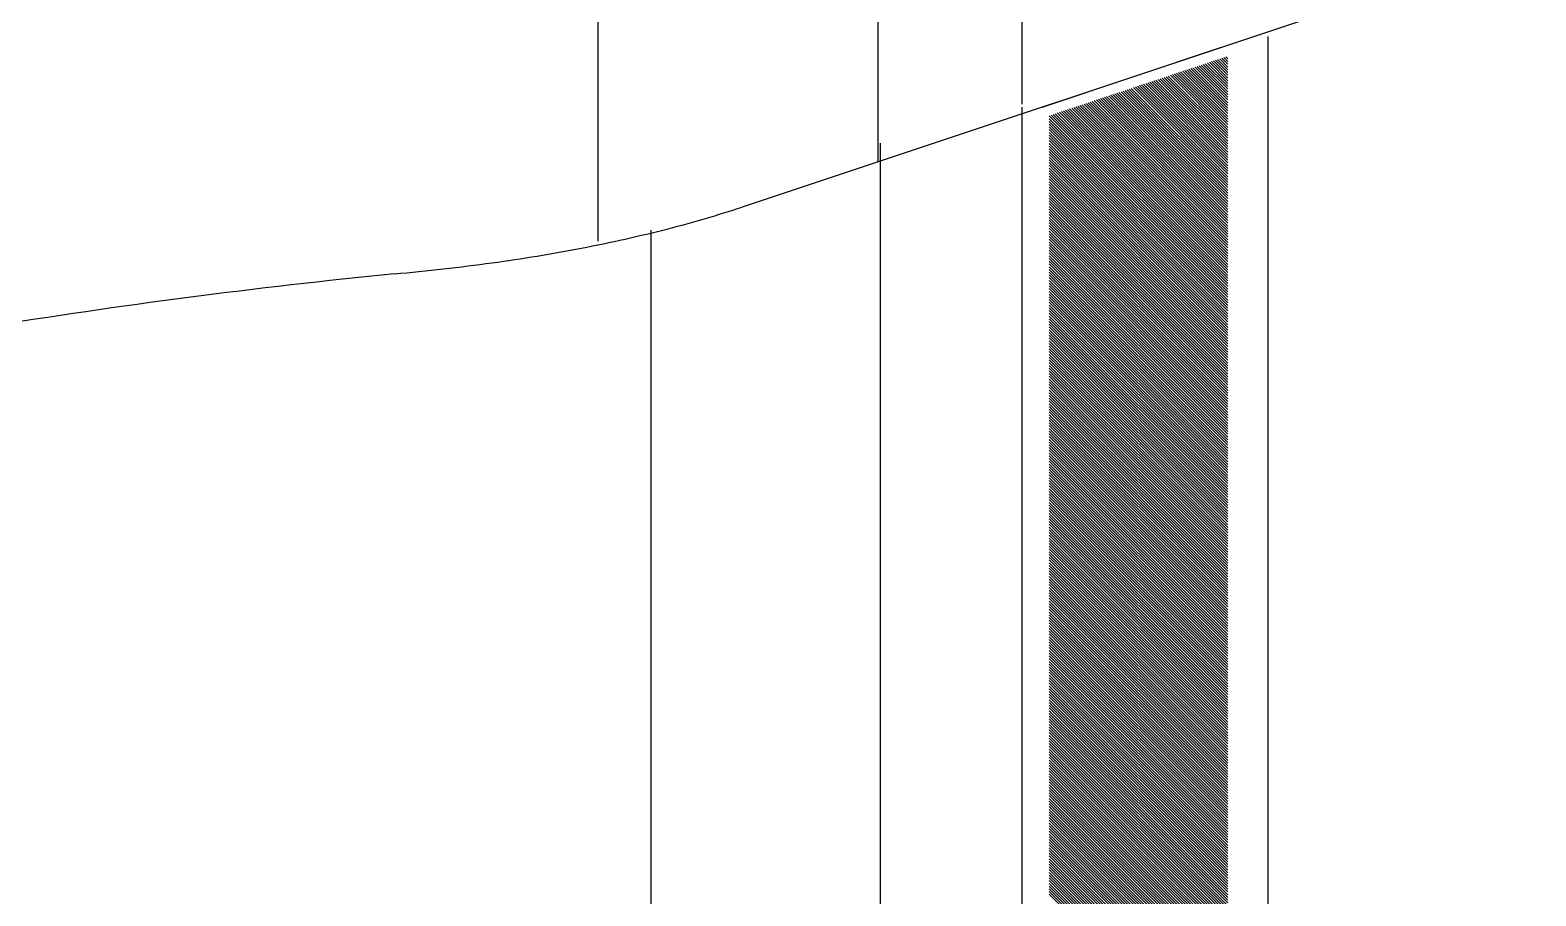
# Model space of a CAD drawing. Extents: x 877.3 to 905.5, y -378.9 to -356.4.
# Drawn here: x 888.6976 to 888.8948, y -366.3951 to -366.2817 of the extents above; entities that cross this region are included whole.
import ezdxf

# ---------------------------------------------------------------- set-up
doc = ezdxf.new("R2010")
doc.units = 0
doc.header["$LTSCALE"] = 0.01
doc.layers.get('0').update_dxf_attribs({"linetype": 'CONTINUOUS'})

msp = doc.modelspace()

# ---------------------------------------------------------------- linework, layer by layer
at = {"color": 7}
for p, q in [((888.8275285100913, -366.2914347301025, -0.1758944402637181), (888.8275580767108, -366.1742968921626, -0.01023651637669643)), ((888.8086684380246, -366.2989651656112, -0.1765210512450202), (888.808698116447, -366.1813842469055, -0.01023651637669643)), ((888.7720113176867, -366.3093780160325, -0.1758944402637181), (888.7720408843061, -366.1922401786546, -0.01023651637669643)), ((888.8915018013936, -366.271377273391, -0.09144811305636202), (888.7908456175123, -366.3049011072126, -0.1388939027904847)), ((888.8596952550133, -366.282579191547, -0.4962515237725842), (888.8596952550133, -366.4795390324271, -0.4962515237725842)), ((888.8301450121114, -366.2918123299964, -0.06669441102596485), (888.8535295762792, -366.284024032841, -0.06669441102596485)), ((888.8544784330653, -366.2865671596072, -0.4962515237725842), (888.8534101686831, -366.285498895225, -0.4962515237725842)), ((888.8544784330653, -366.2862082516652, -0.4962515237725842), (888.8536794062663, -366.2854092248663, -0.4962515237725842)), ((888.8544784330653, -366.2858493437232, -0.4962515237725842), (888.8539486438497, -366.2853195545076, -0.4962515237725842)), ((888.8544784330653, -366.2854904357812, -0.4962515237725842), (888.854217881433, -366.2852298841489, -0.4962515237725842)), ((888.8544784330653, -366.2944631343315, -0.4962515237725842), (888.8474869418505, -366.2874716431168, -0.4962515237725842)), ((888.8544784330653, -366.2941042263895, -0.4962515237725842), (888.8477561794339, -366.2873819727581, -0.4962515237725842)), ((888.8544784330653, -366.2937453184475, -0.4962515237725842), (888.8480254170171, -366.2872923023993, -0.4962515237725842)), ((888.8544784330653, -366.2933864105054, -0.4962515237725842), (888.8482946546004, -366.2872026320406, -0.4962515237725842)), ((888.8544784330653, -366.2930275025635, -0.4962515237725842), (888.8485638921837, -366.2871129616819, -0.4962515237725842)), ((888.8544784330653, -366.2926685946214, -0.4962515237725842), (888.8488331297671, -366.2870232913232, -0.4962515237725842)), ((888.8544784330653, -366.2923096866794, -0.4962515237725842), (888.8491023673503, -366.2869336209645, -0.4962515237725842)), ((888.8544784330653, -366.2919507787374, -0.4962515237725842), (888.8493716049336, -366.2868439506058, -0.4962515237725842)), ((888.8544784330653, -366.2915918707954, -0.4962515237725842), (888.8496408425169, -366.286754280247, -0.4962515237725842)), ((888.8544784330653, -366.2912329628534, -0.4962515237725842), (888.8499100801002, -366.2866646098883, -0.4962515237725842)), ((888.8544784330653, -366.2908740549113, -0.4962515237725842), (888.8501793176836, -366.2865749395296, -0.4962515237725842)), ((888.8544784330653, -366.2905151469694, -0.4962515237725842), (888.8504485552668, -366.2864852691709, -0.4962515237725842)), ((888.8544784330653, -366.2901562390273, -0.4962515237725842), (888.8507177928501, -366.2863955988121, -0.4962515237725842)), ((888.8544784330653, -366.2897973310853, -0.4962515237725842), (888.8509870304334, -366.2863059284534, -0.4962515237725842)), ((888.8544784330653, -366.2894384231433, -0.4962515237725842), (888.8512562680168, -366.2862162580947, -0.4962515237725842)), ((888.8544784330653, -366.2890795152013, -0.4962515237725842), (888.8515255056, -366.286126587736, -0.4962515237725842)), ((888.8544784330653, -366.2887206072593, -0.4962515237725842), (888.8517947431833, -366.2860369173773, -0.4962515237725842)), ((888.8544784330653, -366.2883616993172, -0.4962515237725842), (888.8520639807666, -366.2859472470186, -0.4962515237725842)), ((888.8544784330653, -366.2880027913753, -0.4962515237725842), (888.8523332183499, -366.2858575766599, -0.4962515237725842)), ((888.8544784330653, -366.2876438834332, -0.4962515237725842), (888.8526024559332, -366.2857679063011, -0.4962515237725842)), ((888.8544784330653, -366.2872849754912, -0.4962515237725842), (888.8528716935165, -366.2856782359424, -0.4962515237725842)), ((888.8544784330653, -366.2869260675492, -0.4962515237725842), (888.8531409310998, -366.2855885655837, -0.4962515237725842)), ((888.8544784330653, -366.3023591090558, -0.4962515237725842), (888.841563715018, -366.2894443910085, -0.4962515237725842)), ((888.8544784330653, -366.3020002011137, -0.4962515237725842), (888.8418329526013, -366.2893547206498, -0.4962515237725842)), ((888.8544784330653, -366.3016412931717, -0.4962515237725842), (888.8421021901846, -366.2892650502911, -0.4962515237725842)), ((888.8544784330653, -366.3012823852297, -0.4962515237725842), (888.842371427768, -366.2891753799323, -0.4962515237725842)), ((888.8544784330653, -366.3009234772877, -0.4962515237725842), (888.8426406653512, -366.2890857095736, -0.4962515237725842)), ((888.8544784330653, -366.3005645693457, -0.4962515237725842), (888.8429099029345, -366.2889960392149, -0.4962515237725842)), ((888.8544784330653, -366.3002056614037, -0.4962515237725842), (888.8431791405178, -366.2889063688562, -0.4962515237725842)), ((888.8544784330653, -366.2998467534617, -0.4962515237725842), (888.8434483781011, -366.2888166984975, -0.4962515237725842)), ((888.8544784330653, -366.2994878455196, -0.4962515237725842), (888.8437176156843, -366.2887270281387, -0.4962515237725842)), ((888.8544784330653, -366.2991289375776, -0.4962515237725842), (888.8439868532677, -366.28863735778, -0.4962515237725842)), ((888.8544784330653, -366.2987700296356, -0.4962515237725842), (888.844256090851, -366.2885476874213, -0.4962515237725842)), ((888.8544784330653, -366.2984111216936, -0.4962515237725842), (888.8445253284343, -366.2884580170626, -0.4962515237725842)), ((888.8544784330653, -366.2980522137516, -0.4962515237725842), (888.8447945660175, -366.2883683467039, -0.4962515237725842)), ((888.8544784330653, -366.2976933058096, -0.4962515237725842), (888.8450638036009, -366.2882786763452, -0.4962515237725842)), ((888.8544784330653, -366.2973343978676, -0.4962515237725842), (888.8453330411842, -366.2881890059865, -0.4962515237725842)), ((888.8544784330653, -366.2969754899256, -0.4962515237725842), (888.8456022787675, -366.2880993356277, -0.4962515237725842)), ((888.8544784330653, -366.2966165819836, -0.4962515237725842), (888.8458715163507, -366.288009665269, -0.4962515237725842)), ((888.8544784330653, -366.2962576740416, -0.4962515237725842), (888.846140753934, -366.2879199949103, -0.4962515237725842)), ((888.8544784330653, -366.2958987660995, -0.4962515237725842), (888.8464099915174, -366.2878303245516, -0.4962515237725842)), ((888.8544784330653, -366.2955398581575, -0.4962515237725842), (888.8466792291007, -366.2877406541929, -0.4962515237725842)), ((888.8544784330653, -366.2951809502155, -0.4962515237725842), (888.8469484666839, -366.2876509838342, -0.4962515237725842)), ((888.8544784330653, -366.2948220422735, -0.4962515237725842), (888.8472177042672, -366.2875613134755, -0.4962515237725842)), ((888.8544784330653, -366.31025508378, -0.4962515237725842), (888.8356404881855, -366.2914171389002, -0.4962515237725842)), ((888.8544784330653, -366.309896175838, -0.4962515237725842), (888.8359097257687, -366.2913274685415, -0.4962515237725842)), ((888.8544784330653, -366.309537267896, -0.4962515237725842), (888.836178963352, -366.2912377981828, -0.4962515237725842)), ((888.8544784330653, -366.309178359954, -0.4962515237725842), (888.8364482009354, -366.2911481278241, -0.4962515237725842)), ((888.8544784330653, -366.308819452012, -0.4962515237725842), (888.8367174385187, -366.2910584574653, -0.4962515237725842)), ((888.8544784330653, -366.30846054407, -0.4962515237725842), (888.8369866761019, -366.2909687871066, -0.4962515237725842)), ((888.8544784330653, -366.308101636128, -0.4962515237725842), (888.8372559136852, -366.2908791167479, -0.4962515237725842)), ((888.8544784330653, -366.3077427281859, -0.4962515237725842), (888.8375251512686, -366.2907894463892, -0.4962515237725842)), ((888.8544784330653, -366.307383820244, -0.4962515237725842), (888.8377943888519, -366.2906997760305, -0.4962515237725842)), ((888.8544784330653, -366.3070249123019, -0.4962515237725842), (888.8380636264351, -366.2906101056718, -0.4962515237725842)), ((888.8544784330653, -366.3066660043599, -0.4962515237725842), (888.8383328640184, -366.2905204353131, -0.4962515237725842)), ((888.8544784330653, -366.3063070964179, -0.4962515237725842), (888.8386021016017, -366.2904307649544, -0.4962515237725842)), ((888.8544784330653, -366.3059481884759, -0.4962515237725842), (888.8388713391851, -366.2903410945956, -0.4962515237725842)), ((888.8544784330653, -366.3055892805339, -0.4962515237725842), (888.8391405767684, -366.2902514242369, -0.4962515237725842)), ((888.8544784330653, -366.3052303725918, -0.4962515237725842), (888.8394098143516, -366.2901617538782, -0.4962515237725842)), ((888.8544784330653, -366.3048714646499, -0.4962515237725842), (888.8396790519349, -366.2900720835195, -0.4962515237725842)), ((888.8544784330653, -366.3045125567078, -0.4962515237725842), (888.8399482895182, -366.2899824131608, -0.4962515237725842)), ((888.8544784330653, -366.3041536487658, -0.4962515237725842), (888.8402175271016, -366.2898927428021, -0.4962515237725842)), ((888.8544784330653, -366.3037947408238, -0.4962515237725842), (888.8404867646848, -366.2898030724434, -0.4962515237725842)), ((888.8544784330653, -366.3034358328818, -0.4962515237725842), (888.8407560022681, -366.2897134020847, -0.4962515237725842)), ((888.8544784330653, -366.3030769249398, -0.4962515237725842), (888.8410252398514, -366.2896237317259, -0.4962515237725842)), ((888.8544784330653, -366.3027180169977, -0.4962515237725842), (888.8412944774348, -366.2895340613672, -0.4962515237725842)), ((888.8275335698349, -366.8954802548901, -0.06669441102596485), (888.8275335698349, -366.2918123299964, -0.06669441102596485)), ((888.8544784330653, -366.3163565187942, -0.4962515237725842), (888.8310938688983, -366.2929719546273, -0.4962515237725842)), ((888.8544784330653, -366.3167154267363, -0.4962515237725842), (888.8310938688983, -366.2933308625692, -0.4962515237725842)), ((888.8544784330653, -366.3159976108522, -0.4962515237725842), (888.8313326868528, -366.2928518646397, -0.4962515237725842)), ((888.8544784330653, -366.3156387029102, -0.4962515237725842), (888.831601924436, -366.292762194281, -0.4962515237725842)), ((888.8544784330653, -366.3152797949682, -0.4962515237725842), (888.8318711620193, -366.2926725239222, -0.4962515237725842)), ((888.8544784330653, -366.3149208870262, -0.4962515237725842), (888.8321403996026, -366.2925828535635, -0.4962515237725842)), ((888.8544784330653, -366.3145619790842, -0.4962515237725842), (888.832409637186, -366.2924931832048, -0.4962515237725842)), ((888.8544784330653, -366.3142030711422, -0.4962515237725842), (888.8326788747692, -366.2924035128461, -0.4962515237725842)), ((888.8544784330653, -366.3138441632001, -0.4962515237725842), (888.8329481123525, -366.2923138424874, -0.4962515237725842)), ((888.8544784330653, -366.3134852552582, -0.4962515237725842), (888.8332173499358, -366.2922241721287, -0.4962515237725842)), ((888.8544784330653, -366.3131263473161, -0.4962515237725842), (888.8334865875191, -366.29213450177, -0.4962515237725842)), ((888.8544784330653, -366.3127674393741, -0.4962515237725842), (888.8337558251023, -366.2920448314113, -0.4962515237725842)), ((888.8544784330653, -366.3124085314321, -0.4962515237725842), (888.8340250626857, -366.2919551610525, -0.4962515237725842)), ((888.8544784330653, -366.3120496234901, -0.4962515237725842), (888.834294300269, -366.2918654906938, -0.4962515237725842)), ((888.8544784330653, -366.3116907155481, -0.4962515237725842), (888.8345635378523, -366.2917758203351, -0.4962515237725842)), ((888.8544784330653, -366.3113318076061, -0.4962515237725842), (888.8348327754355, -366.2916861499764, -0.4962515237725842)), ((888.8544784330653, -366.3109728996641, -0.4962515237725842), (888.8351020130189, -366.2915964796177, -0.4962515237725842)), ((888.8544784330653, -366.3106139917221, -0.4962515237725842), (888.8353712506022, -366.2915068092589, -0.4962515237725842)), ((888.8544784330653, -366.3170743346783, -0.4962515237725842), (888.8310938688983, -366.2936897705113, -0.4962515237725842)), ((888.8544784330653, -366.3174332426203, -0.4962515237725842), (888.8310938688983, -366.2940486784533, -0.4962515237725842)), ((888.8544784330653, -366.3177921505623, -0.4962515237725842), (888.8310938688983, -366.2944075863953, -0.4962515237725842)), ((888.8544784330653, -366.3181510585043, -0.4962515237725842), (888.8310938688983, -366.2947664943373, -0.4962515237725842)), ((888.8544784330653, -366.3185099664463, -0.4962515237725842), (888.8310938688983, -366.2951254022793, -0.4962515237725842)), ((888.8089839903571, -366.9052704945852, -0.06669441102596485), (888.8089839903571, -366.2965399242244, -0.06669441102596485)), ((888.8544784330653, -366.3188688743883, -0.4962515237725842), (888.8310938688983, -366.2954843102214, -0.4962515237725842)), ((888.8544784330653, -366.3192277823304, -0.4962515237725842), (888.8310938688983, -366.2958432181633, -0.4962515237725842)), ((888.8544784330653, -366.3195866902723, -0.4962515237725842), (888.8310938688983, -366.2962021261054, -0.4962515237725842)), ((888.8544784330653, -366.3199455982144, -0.4962515237725842), (888.8310938688983, -366.2965610340474, -0.4962515237725842)), ((888.8544784330653, -366.3203045061564, -0.4962515237725842), (888.8310938688983, -366.2969199419894, -0.4962515237725842)), ((888.8544784330653, -366.3206634140984, -0.4962515237725842), (888.8310938688983, -366.2972788499314, -0.4962515237725842)), ((888.8544784330653, -366.3210223220404, -0.4962515237725842), (888.8310938688983, -366.2976377578734, -0.4962515237725842)), ((888.8544784330653, -366.3213812299824, -0.4962515237725842), (888.8310938688983, -366.2979966658154, -0.4962515237725842)), ((888.8544784330653, -366.3217401379245, -0.4962515237725842), (888.8310938688983, -366.2983555737574, -0.4962515237725842)), ((888.8544784330653, -366.3220990458664, -0.4962515237725842), (888.8310938688983, -366.2987144816994, -0.4962515237725842)), ((888.8544784330653, -366.3224579538085, -0.4962515237725842), (888.8310938688983, -366.2990733896415, -0.4962515237725842)), ((888.8544784330653, -366.3228168617505, -0.4962515237725842), (888.8310938688983, -366.2994322975835, -0.4962515237725842)), ((888.8544784330653, -366.3231757696925, -0.4962515237725842), (888.8310938688983, -366.2997912055255, -0.4962515237725842)), ((888.8544784330653, -366.3235346776345, -0.4962515237725842), (888.8310938688983, -366.3001501134675, -0.4962515237725842)), ((888.8544784330653, -366.3238935855765, -0.4962515237725842), (888.8310938688983, -366.3005090214095, -0.4962515237725842)), ((888.8544784330653, -366.3242524935185, -0.4962515237725842), (888.8310938688983, -366.3008679293515, -0.4962515237725842)), ((888.8544784330653, -366.3246114014605, -0.4962515237725842), (888.8310938688983, -366.3012268372935, -0.4962515237725842)), ((888.8544784330653, -366.3249703094025, -0.4962515237725842), (888.8310938688983, -366.3015857452356, -0.4962515237725842)), ((888.8544784330653, -366.3253292173446, -0.4962515237725842), (888.8310938688983, -366.3019446531775, -0.4962515237725842)), ((888.8544784330653, -366.3256881252865, -0.4962515237725842), (888.8310938688983, -366.3023035611196, -0.4962515237725842)), ((888.8544784330653, -366.3260470332286, -0.4962515237725842), (888.8310938688983, -366.3026624690616, -0.4962515237725842)), ((888.8544784330653, -366.3264059411706, -0.4962515237725842), (888.8310938688983, -366.3030213770036, -0.4962515237725842)), ((888.8544784330653, -366.3267648491126, -0.4962515237725842), (888.8310938688983, -366.3033802849456, -0.4962515237725842)), ((888.8544784330653, -366.3271237570546, -0.4962515237725842), (888.8310938688983, -366.3037391928876, -0.4962515237725842)), ((888.8544784330653, -366.3274826649966, -0.4962515237725842), (888.8310938688983, -366.3040981008296, -0.4962515237725842)), ((888.8544784330653, -366.3278415729387, -0.4962515237725842), (888.8310938688983, -366.3044570087716, -0.4962515237725842)), ((888.8544784330653, -366.3282004808806, -0.4962515237725842), (888.8310938688983, -366.3048159167137, -0.4962515237725842)), ((888.8544784330653, -366.3285593888227, -0.4962515237725842), (888.8310938688983, -366.3051748246556, -0.4962515237725842)), ((888.8544784330653, -366.3289182967647, -0.4962515237725842), (888.8310938688983, -366.3055337325977, -0.4962515237725842)), ((888.8544784330653, -366.3292772047067, -0.4962515237725842), (888.8310938688983, -366.3058926405397, -0.4962515237725842)), ((888.8544784330653, -366.3296361126487, -0.4962515237725842), (888.8310938688983, -366.3062515484817, -0.4962515237725842)), ((888.8544784330653, -366.3299950205907, -0.4962515237725842), (888.8310938688983, -366.3066104564237, -0.4962515237725842)), ((888.8544784330653, -366.3303539285328, -0.4962515237725842), (888.8310938688983, -366.3069693643657, -0.4962515237725842)), ((888.7789533451919, -366.9127751667602, -0.06669441102596485), (888.7789533451919, -366.3079450186478, -0.06669441102596485)), ((888.8544784330653, -366.3307128364747, -0.4962515237725842), (888.8310938688983, -366.3073282723078, -0.4962515237725842)), ((888.8544784330653, -366.3310717444168, -0.4962515237725842), (888.8310938688983, -366.3076871802497, -0.4962515237725842)), ((888.8544784330653, -366.3314306523588, -0.4962515237725842), (888.8310938688983, -366.3080460881918, -0.4962515237725842)), ((888.8544784330653, -366.3317895603008, -0.4962515237725842), (888.8310938688983, -366.3084049961338, -0.4962515237725842)), ((888.8544784330653, -366.3321484682428, -0.4962515237725842), (888.8310938688983, -366.3087639040758, -0.4962515237725842)), ((888.8544784330653, -366.3325073761848, -0.4962515237725842), (888.8310938688983, -366.3091228120178, -0.4962515237725842)), ((888.8544784330653, -366.3328662841268, -0.4962515237725842), (888.8310938688983, -366.3094817199598, -0.4962515237725842)), ((888.8544784330653, -366.3332251920688, -0.4962515237725842), (888.8310938688983, -366.3098406279018, -0.4962515237725842)), ((888.8544784330653, -366.3335841000109, -0.4962515237725842), (888.8310938688983, -366.3101995358438, -0.4962515237725842)), ((888.8544784330653, -366.3339430079529, -0.4962515237725842), (888.8310938688983, -366.3105584437859, -0.4962515237725842)), ((888.8544784330653, -366.3343019158949, -0.4962515237725842), (888.8310938688983, -366.3109173517279, -0.4962515237725842)), ((888.8544784330653, -366.3346608238369, -0.4962515237725842), (888.8310938688983, -366.3112762596699, -0.4962515237725842)), ((888.8544784330653, -366.3350197317789, -0.4962515237725842), (888.8310938688983, -366.3116351676119, -0.4962515237725842)), ((888.8544784330653, -366.3353786397209, -0.4962515237725842), (888.8310938688983, -366.3119940755539, -0.4962515237725842)), ((888.8544784330653, -366.3357375476629, -0.4962515237725842), (888.8310938688983, -366.3123529834959, -0.4962515237725842)), ((888.8544784330653, -366.3360964556049, -0.4962515237725842), (888.8310938688983, -366.3127118914379, -0.4962515237725842)), ((888.8544784330653, -366.336455363547, -0.4962515237725842), (888.8310938688983, -366.3130707993799, -0.4962515237725842)), ((888.8544784330653, -366.3368142714889, -0.4962515237725842), (888.8310938688983, -366.313429707322, -0.4962515237725842)), ((888.8544784330653, -366.337173179431, -0.4962515237725842), (888.8310938688983, -366.3137886152639, -0.4962515237725842)), ((888.8544784330653, -366.337532087373, -0.4962515237725842), (888.8310938688983, -366.314147523206, -0.4962515237725842)), ((888.8544784330653, -366.337890995315, -0.4962515237725842), (888.8310938688983, -366.314506431148, -0.4962515237725842)), ((888.8544784330653, -366.338249903257, -0.4962515237725842), (888.8310938688983, -366.31486533909, -0.4962515237725842)), ((888.8544784330653, -366.338608811199, -0.4962515237725842), (888.8310938688983, -366.315224247032, -0.4962515237725842)), ((888.8544784330653, -366.338967719141, -0.4962515237725842), (888.8310938688983, -366.315583154974, -0.4962515237725842)), ((888.8544784330653, -366.339326627083, -0.4962515237725842), (888.8310938688983, -366.3159420629161, -0.4962515237725842)), ((888.8544784330653, -366.3396855350251, -0.4962515237725842), (888.8310938688983, -366.316300970858, -0.4962515237725842)), ((888.8544784330653, -366.3400444429671, -0.4962515237725842), (888.8310938688983, -366.3166598788001, -0.4962515237725842)), ((888.8544784330653, -366.3404033509091, -0.4962515237725842), (888.8310938688983, -366.3170187867421, -0.4962515237725842)), ((888.8544784330653, -366.3407622588511, -0.4962515237725842), (888.8310938688983, -366.3173776946841, -0.4962515237725842)), ((888.8544784330653, -366.3411211667931, -0.4962515237725842), (888.8310938688983, -366.3177366026261, -0.4962515237725842)), ((888.8544784330653, -366.3414800747351, -0.4962515237725842), (888.8310938688983, -366.3180955105681, -0.4962515237725842)), ((888.8544784330653, -366.3418389826771, -0.4962515237725842), (888.8310938688983, -366.3184544185101, -0.4962515237725842)), ((888.8544784330653, -366.3421978906192, -0.4962515237725842), (888.8310938688983, -366.3188133264521, -0.4962515237725842)), ((888.8544784330653, -366.3425567985611, -0.4962515237725842), (888.8310938688983, -366.3191722343942, -0.4962515237725842)), ((888.8544784330653, -366.3429157065032, -0.4962515237725842), (888.8310938688983, -366.3195311423362, -0.4962515237725842)), ((888.8544784330653, -366.3432746144452, -0.4962515237725842), (888.8310938688983, -366.3198900502782, -0.4962515237725842)), ((888.8544784330653, -366.3436335223872, -0.4962515237725842), (888.8310938688983, -366.3202489582202, -0.4962515237725842)), ((888.8544784330653, -366.3439924303292, -0.4962515237725842), (888.8310938688983, -366.3206078661622, -0.4962515237725842)), ((888.8544784330653, -366.3443513382712, -0.4962515237725842), (888.8310938688983, -366.3209667741042, -0.4962515237725842)), ((888.8544784330653, -366.3447102462133, -0.4962515237725842), (888.8310938688983, -366.3213256820462, -0.4962515237725842)), ((888.8544784330653, -366.3450691541552, -0.4962515237725842), (888.8310938688983, -366.3216845899883, -0.4962515237725842)), ((888.8544784330653, -366.3454280620973, -0.4962515237725842), (888.8310938688983, -366.3220434979303, -0.4962515237725842)), ((888.8544784330653, -366.3457869700393, -0.4962515237725842), (888.8310938688983, -366.3224024058723, -0.4962515237725842)), ((888.8544784330653, -366.3461458779813, -0.4962515237725842), (888.8310938688983, -366.3227613138143, -0.4962515237725842)), ((888.8544784330653, -366.3465047859233, -0.4962515237725842), (888.8310938688983, -366.3231202217563, -0.4962515237725842)), ((888.8544784330653, -366.3468636938653, -0.4962515237725842), (888.8310938688983, -366.3234791296983, -0.4962515237725842)), ((888.8544784330653, -366.3472226018073, -0.4962515237725842), (888.8310938688983, -366.3238380376403, -0.4962515237725842)), ((888.8544784330653, -366.3475815097493, -0.4962515237725842), (888.8310938688983, -366.3241969455823, -0.4962515237725842)), ((888.8544784330653, -366.3479404176913, -0.4962515237725842), (888.8310938688983, -366.3245558535243, -0.4962515237725842)), ((888.8544784330653, -366.3482993256334, -0.4962515237725842), (888.8310938688983, -366.3249147614663, -0.4962515237725842)), ((888.8544784330653, -366.3486582335754, -0.4962515237725842), (888.8310938688983, -366.3252736694084, -0.4962515237725842)), ((888.8544784330653, -366.3490171415174, -0.4962515237725842), (888.8310938688983, -366.3256325773504, -0.4962515237725842)), ((888.8544784330653, -366.3493760494594, -0.4962515237725842), (888.8310938688983, -366.3259914852924, -0.4962515237725842)), ((888.8544784330653, -366.3497349574014, -0.4962515237725842), (888.8310938688983, -366.3263503932344, -0.4962515237725842)), ((888.8544784330653, -366.3500938653434, -0.4962515237725842), (888.8310938688983, -366.3267093011764, -0.4962515237725842)), ((888.8544784330653, -366.3504527732854, -0.4962515237725842), (888.8310938688983, -366.3270682091184, -0.4962515237725842)), ((888.8544784330653, -366.3508116812275, -0.4962515237725842), (888.8310938688983, -366.3274271170604, -0.4962515237725842)), ((888.8544784330653, -366.3511705891694, -0.4962515237725842), (888.8310938688983, -366.3277860250025, -0.4962515237725842)), ((888.8544784330653, -366.3515294971115, -0.4962515237725842), (888.8310938688983, -366.3281449329444, -0.4962515237725842)), ((888.8544784330653, -366.3518884050535, -0.4962515237725842), (888.8310938688983, -366.3285038408865, -0.4962515237725842)), ((888.8544784330653, -366.3522473129955, -0.4962515237725842), (888.8310938688983, -366.3288627488285, -0.4962515237725842)), ((888.8544784330653, -366.3526062209375, -0.4962515237725842), (888.8310938688983, -366.3292216567705, -0.4962515237725842)), ((888.8544784330653, -366.3529651288795, -0.4962515237725842), (888.8310938688983, -366.3295805647125, -0.4962515237725842)), ((888.8544784330653, -366.3533240368216, -0.4962515237725842), (888.8310938688983, -366.3299394726545, -0.4962515237725842)), ((888.8544784330653, -366.3536829447635, -0.4962515237725842), (888.8310938688983, -366.3302983805966, -0.4962515237725842)), ((888.8544784330653, -366.3540418527056, -0.4962515237725842), (888.8310938688983, -366.3306572885385, -0.4962515237725842)), ((888.8544784330653, -366.3544007606476, -0.4962515237725842), (888.8310938688983, -366.3310161964806, -0.4962515237725842)), ((888.8544784330653, -366.3547596685896, -0.4962515237725842), (888.8310938688983, -366.3313751044226, -0.4962515237725842)), ((888.8544784330653, -366.3551185765316, -0.4962515237725842), (888.8310938688983, -366.3317340123646, -0.4962515237725842)), ((888.8544784330653, -366.3554774844736, -0.4962515237725842), (888.8310938688983, -366.3320929203066, -0.4962515237725842)), ((888.8544784330653, -366.3558363924157, -0.4962515237725842), (888.8310938688983, -366.3324518282486, -0.4962515237725842)), ((888.8544784330653, -366.3561953003576, -0.4962515237725842), (888.8310938688983, -366.3328107361907, -0.4962515237725842)), ((888.8544784330653, -366.3565542082997, -0.4962515237725842), (888.8310938688983, -366.3331696441326, -0.4962515237725842)), ((888.8544784330653, -366.3569131162417, -0.4962515237725842), (888.8310938688983, -366.3335285520747, -0.4962515237725842)), ((888.8544784330653, -366.3572720241837, -0.4962515237725842), (888.8310938688983, -366.3338874600167, -0.4962515237725842)), ((888.8544784330653, -366.3576309321257, -0.4962515237725842), (888.8310938688983, -366.3342463679587, -0.4962515237725842)), ((888.8544784330653, -366.3579898400677, -0.4962515237725842), (888.8310938688983, -366.3346052759007, -0.4962515237725842)), ((888.8544784330653, -366.3583487480097, -0.4962515237725842), (888.8310938688983, -366.3349641838427, -0.4962515237725842)), ((888.8544784330653, -366.3587076559517, -0.4962515237725842), (888.8310938688983, -366.3353230917847, -0.4962515237725842)), ((888.8544784330653, -366.3590665638937, -0.4962515237725842), (888.8310938688983, -366.3356819997267, -0.4962515237725842)), ((888.8544784330653, -366.3594254718358, -0.4962515237725842), (888.8310938688983, -366.3360409076687, -0.4962515237725842)), ((888.8544784330653, -366.3597843797778, -0.4962515237725842), (888.8310938688983, -366.3363998156108, -0.4962515237725842)), ((888.8544784330653, -366.3601432877198, -0.4962515237725842), (888.8310938688983, -366.3367587235527, -0.4962515237725842)), ((888.8544784330653, -366.3605021956618, -0.4962515237725842), (888.8310938688983, -366.3371176314948, -0.4962515237725842)), ((888.8544784330653, -366.3608611036038, -0.4962515237725842), (888.8310938688983, -366.3374765394368, -0.4962515237725842)), ((888.8544784330653, -366.3612200115458, -0.4962515237725842), (888.8310938688983, -366.3378354473788, -0.4962515237725842)), ((888.8544784330653, -366.3615789194878, -0.4962515237725842), (888.8310938688983, -366.3381943553208, -0.4962515237725842)), ((888.8544784330653, -366.3619378274299, -0.4962515237725842), (888.8310938688983, -366.3385532632628, -0.4962515237725842)), ((888.8544784330653, -366.3622967353718, -0.4962515237725842), (888.8310938688983, -366.3389121712049, -0.4962515237725842)), ((888.8544784330653, -366.3626556433139, -0.4962515237725842), (888.8310938688983, -366.3392710791468, -0.4962515237725842)), ((888.8544784330653, -366.3630145512559, -0.4962515237725842), (888.8310938688983, -366.3396299870889, -0.4962515237725842)), ((888.8544784330653, -366.3633734591979, -0.4962515237725842), (888.8310938688983, -366.3399888950309, -0.4962515237725842)), ((888.8544784330653, -366.3637323671399, -0.4962515237725842), (888.8310938688983, -366.3403478029729, -0.4962515237725842)), ((888.8544784330653, -366.3640912750819, -0.4962515237725842), (888.8310938688983, -366.3407067109149, -0.4962515237725842)), ((888.8544784330653, -366.3644501830239, -0.4962515237725842), (888.8310938688983, -366.3410656188569, -0.4962515237725842)), ((888.8544784330653, -366.3648090909659, -0.4962515237725842), (888.8310938688983, -366.341424526799, -0.4962515237725842)), ((888.8544784330653, -366.365167998908, -0.4962515237725842), (888.8310938688983, -366.3417834347409, -0.4962515237725842)), ((888.8544784330653, -366.36552690685, -0.4962515237725842), (888.8310938688983, -366.342142342683, -0.4962515237725842)), ((888.8544784330653, -366.365885814792, -0.4962515237725842), (888.8310938688983, -366.342501250625, -0.4962515237725842)), ((888.8544784330653, -366.366244722734, -0.4962515237725842), (888.8310938688983, -366.342860158567, -0.4962515237725842)), ((888.8544784330653, -366.366603630676, -0.4962515237725842), (888.8310938688983, -366.343219066509, -0.4962515237725842)), ((888.8544784330653, -366.366962538618, -0.4962515237725842), (888.8310938688983, -366.343577974451, -0.4962515237725842)), ((888.8544784330653, -366.36732144656, -0.4962515237725842), (888.8310938688983, -366.343936882393, -0.4962515237725842)), ((888.8544784330653, -366.3676803545021, -0.4962515237725842), (888.8310938688983, -366.344295790335, -0.4962515237725842)), ((888.8544784330653, -366.368039262444, -0.4962515237725842), (888.8310938688983, -366.3446546982771, -0.4962515237725842)), ((888.8544784330653, -366.3683981703861, -0.4962515237725842), (888.8310938688983, -366.3450136062191, -0.4962515237725842)), ((888.8544784330653, -366.3687570783281, -0.4962515237725842), (888.8310938688983, -366.3453725141611, -0.4962515237725842)), ((888.8544784330653, -366.3691159862701, -0.4962515237725842), (888.8310938688983, -366.3457314221031, -0.4962515237725842)), ((888.8544784330653, -366.3694748942121, -0.4962515237725842), (888.8310938688983, -366.3460903300451, -0.4962515237725842)), ((888.8544784330653, -366.3698338021541, -0.4962515237725842), (888.8310938688983, -366.3464492379871, -0.4962515237725842)), ((888.8544784330653, -366.3701927100961, -0.4962515237725842), (888.8310938688983, -366.3468081459291, -0.4962515237725842)), ((888.8544784330653, -366.3705516180381, -0.4962515237725842), (888.8310938688983, -366.3471670538711, -0.4962515237725842)), ((888.8544784330653, -366.3709105259802, -0.4962515237725842), (888.8310938688983, -366.3475259618131, -0.4962515237725842)), ((888.8544784330653, -366.3712694339222, -0.4962515237725842), (888.8310938688983, -366.3478848697551, -0.4962515237725842)), ((888.8544784330653, -366.3716283418642, -0.4962515237725842), (888.8310938688983, -366.3482437776972, -0.4962515237725842)), ((888.8544784330653, -366.3719872498062, -0.4962515237725842), (888.8310938688983, -366.3486026856392, -0.4962515237725842)), ((888.8544784330653, -366.3723461577482, -0.4962515237725842), (888.8310938688983, -366.3489615935812, -0.4962515237725842)), ((888.8544784330653, -366.3727050656902, -0.4962515237725842), (888.8310938688983, -366.3493205015232, -0.4962515237725842)), ((888.8544784330653, -366.3730639736322, -0.4962515237725842), (888.8310938688983, -366.3496794094652, -0.4962515237725842)), ((888.8544784330653, -366.3734228815742, -0.4962515237725842), (888.8310938688983, -366.3500383174072, -0.4962515237725842)), ((888.8544784330653, -366.3737817895163, -0.4962515237725842), (888.8310938688983, -366.3503972253492, -0.4962515237725842)), ((888.8544784330653, -366.3741406974582, -0.4962515237725842), (888.8310938688983, -366.3507561332913, -0.4962515237725842)), ((888.8544784330653, -366.3744996054003, -0.4962515237725842), (888.8310938688983, -366.3511150412332, -0.4962515237725842)), ((888.8544784330653, -366.3748585133423, -0.4962515237725842), (888.8310938688983, -366.3514739491753, -0.4962515237725842)), ((888.8544784330653, -366.3752174212843, -0.4962515237725842), (888.8310938688983, -366.3518328571173, -0.4962515237725842)), ((888.8544784330653, -366.3755763292263, -0.4962515237725842), (888.8310938688983, -366.3521917650593, -0.4962515237725842)), ((888.8544784330653, -366.3759352371683, -0.4962515237725842), (888.8310938688983, -366.3525506730013, -0.4962515237725842)), ((888.8544784330653, -366.3762941451104, -0.4962515237725842), (888.8310938688983, -366.3529095809433, -0.4962515237725842)), ((888.8544784330653, -366.3766530530523, -0.4962515237725842), (888.8310938688983, -366.3532684888854, -0.4962515237725842)), ((888.8544784330653, -366.3770119609944, -0.4962515237725842), (888.8310938688983, -366.3536273968273, -0.4962515237725842)), ((888.8544784330653, -366.3773708689364, -0.4962515237725842), (888.8310938688983, -366.3539863047694, -0.4962515237725842)), ((888.8544784330653, -366.3777297768784, -0.4962515237725842), (888.8310938688983, -366.3543452127114, -0.4962515237725842)), ((888.8544784330653, -366.3780886848204, -0.4962515237725842), (888.8310938688983, -366.3547041206534, -0.4962515237725842)), ((888.8544784330653, -366.3784475927624, -0.4962515237725842), (888.8310938688983, -366.3550630285954, -0.4962515237725842)), ((888.8544784330653, -366.3788065007044, -0.4962515237725842), (888.8310938688983, -366.3554219365374, -0.4962515237725842)), ((888.8544784330653, -366.3791654086464, -0.4962515237725842), (888.8310938688983, -366.3557808444795, -0.4962515237725842)), ((888.8544784330653, -366.3795243165885, -0.4962515237725842), (888.8310938688983, -366.3561397524214, -0.4962515237725842)), ((888.8544784330653, -366.3798832245305, -0.4962515237725842), (888.8310938688983, -366.3564986603635, -0.4962515237725842)), ((888.8544784330653, -366.3802421324725, -0.4962515237725842), (888.8310938688983, -366.3568575683055, -0.4962515237725842)), ((888.8544784330653, -366.3806010404145, -0.4962515237725842), (888.8310938688983, -366.3572164762475, -0.4962515237725842)), ((888.8544784330653, -366.3809599483565, -0.4962515237725842), (888.8310938688983, -366.3575753841895, -0.4962515237725842)), ((888.8544784330653, -366.3813188562985, -0.4962515237725842), (888.8310938688983, -366.3579342921315, -0.4962515237725842)), ((888.8544784330653, -366.3816777642405, -0.4962515237725842), (888.8310938688983, -366.3582932000735, -0.4962515237725842)), ((888.8544784330653, -366.3820366721826, -0.4962515237725842), (888.8310938688983, -366.3586521080155, -0.4962515237725842)), ((888.8544784330653, -366.3823955801246, -0.4962515237725842), (888.8310938688983, -366.3590110159575, -0.4962515237725842)), ((888.8544784330653, -366.3827544880666, -0.4962515237725842), (888.8310938688983, -366.3593699238996, -0.4962515237725842)), ((888.8544784330653, -366.3831133960086, -0.4962515237725842), (888.8310938688983, -366.3597288318416, -0.4962515237725842)), ((888.8544784330653, -366.3834723039506, -0.4962515237725842), (888.8310938688983, -366.3600877397836, -0.4962515237725842)), ((888.8544784330653, -366.3838312118926, -0.4962515237725842), (888.8310938688983, -366.3604466477256, -0.4962515237725842)), ((888.8544784330653, -366.3841901198346, -0.4962515237725842), (888.8310938688983, -366.3608055556676, -0.4962515237725842)), ((888.8544784330653, -366.3845490277766, -0.4962515237725842), (888.8310938688983, -366.3611644636096, -0.4962515237725842)), ((888.8544784330653, -366.3849079357186, -0.4962515237725842), (888.8310938688983, -366.3615233715516, -0.4962515237725842)), ((888.8544784330653, -366.3852668436606, -0.4962515237725842), (888.8310938688983, -366.3618822794937, -0.4962515237725842)), ((888.8544784330653, -366.3856257516027, -0.4962515237725842), (888.8310938688983, -366.3622411874356, -0.4962515237725842)), ((888.8544784330653, -366.3859846595447, -0.4962515237725842), (888.8310938688983, -366.3626000953777, -0.4962515237725842)), ((888.8544784330653, -366.3863435674867, -0.4962515237725842), (888.8310938688983, -366.3629590033197, -0.4962515237725842)), ((888.8544784330653, -366.3867024754287, -0.4962515237725842), (888.8310938688983, -366.3633179112617, -0.4962515237725842)), ((888.8544784330653, -366.3870613833707, -0.4962515237725842), (888.8310938688983, -366.3636768192037, -0.4962515237725842)), ((888.8544784330653, -366.3874202913127, -0.4962515237725842), (888.8310938688983, -366.3640357271457, -0.4962515237725842)), ((888.8544784330653, -366.3877791992547, -0.4962515237725842), (888.8310938688983, -366.3643946350877, -0.4962515237725842)), ((888.8544784330653, -366.3881381071968, -0.4962515237725842), (888.8310938688983, -366.3647535430297, -0.4962515237725842)), ((888.8544784330653, -366.3884970151387, -0.4962515237725842), (888.8310938688983, -366.3651124509718, -0.4962515237725842)), ((888.8544784330653, -366.3888559230808, -0.4962515237725842), (888.8310938688983, -366.3654713589138, -0.4962515237725842)), ((888.8544784330653, -366.3892148310228, -0.4962515237725842), (888.8310938688983, -366.3658302668558, -0.4962515237725842)), ((888.8544784330653, -366.3895737389648, -0.4962515237725842), (888.8310938688983, -366.3661891747978, -0.4962515237725842)), ((888.8544784330653, -366.3899326469068, -0.4962515237725842), (888.8310938688983, -366.3665480827398, -0.4962515237725842)), ((888.8544784330653, -366.3902915548488, -0.4962515237725842), (888.8310938688983, -366.3669069906818, -0.4962515237725842)), ((888.8544784330653, -366.3906504627909, -0.4962515237725842), (888.8310938688983, -366.3672658986238, -0.4962515237725842)), ((888.8544784330653, -366.3910093707328, -0.4962515237725842), (888.8310938688983, -366.3676248065659, -0.4962515237725842)), ((888.8544784330653, -366.3913682786749, -0.4962515237725842), (888.8310938688983, -366.3679837145079, -0.4962515237725842)), ((888.8544784330653, -366.3917271866169, -0.4962515237725842), (888.8310938688983, -366.3683426224499, -0.4962515237725842)), ((888.8544784330653, -366.3920860945589, -0.4962515237725842), (888.8310938688983, -366.3687015303919, -0.4962515237725842)), ((888.8544784330653, -366.3924450025009, -0.4962515237725842), (888.8310938688983, -366.3690604383339, -0.4962515237725842)), ((888.8544784330653, -366.3928039104429, -0.4962515237725842), (888.8310938688983, -366.3694193462759, -0.4962515237725842)), ((888.8544784330653, -366.393162818385, -0.4962515237725842), (888.8310938688983, -366.3697782542179, -0.4962515237725842)), ((888.8544784330653, -366.3935217263269, -0.4962515237725842), (888.8310938688983, -366.3701371621599, -0.4962515237725842)), ((888.8544784330653, -366.393880634269, -0.4962515237725842), (888.8310938688983, -366.3704960701019, -0.4962515237725842)), ((888.8544784330653, -366.394239542211, -0.4962515237725842), (888.8310938688983, -366.370854978044, -0.4962515237725842)), ((888.8544784330653, -366.394598450153, -0.4962515237725842), (888.8310938688983, -366.371213885986, -0.4962515237725842)), ((888.8544784330653, -366.394957358095, -0.4962515237725842), (888.8310938688983, -366.371572793928, -0.4962515237725842)), ((888.8544784330653, -366.395316266037, -0.4962515237725842), (888.8310938688983, -366.37193170187, -0.4962515237725842)), ((888.8544784330653, -366.395675173979, -0.4962515237725842), (888.8310938688983, -366.372290609812, -0.4962515237725842)), ((888.8544784330653, -366.396034081921, -0.4962515237725842), (888.8310938688983, -366.372649517754, -0.4962515237725842)), ((888.8544784330653, -366.396392989863, -0.4962515237725842), (888.8310938688983, -366.373008425696, -0.4962515237725842)), ((888.8544784330653, -366.3967518978051, -0.4962515237725842), (888.8310938688983, -366.373367333638, -0.4962515237725842)), ((888.8544784330653, -366.397110805747, -0.4962515237725842), (888.8310938688983, -366.3737262415801, -0.4962515237725842)), ((888.8544784330653, -366.3974697136891, -0.4962515237725842), (888.8310938688983, -366.374085149522, -0.4962515237725842)), ((888.8544784330653, -366.3978286216311, -0.4962515237725842), (888.8310938688983, -366.3744440574641, -0.4962515237725842)), ((888.8544784330653, -366.3981875295731, -0.4962515237725842), (888.8310938688983, -366.3748029654061, -0.4962515237725842)), ((888.8544784330653, -366.3985464375151, -0.4962515237725842), (888.8310938688983, -366.3751618733481, -0.4962515237725842)), ((888.8544784330653, -366.3989053454571, -0.4962515237725842), (888.8310938688983, -366.3755207812901, -0.4962515237725842)), ((888.8544784330653, -366.3992642533992, -0.4962515237725842), (888.8310938688983, -366.3758796892321, -0.4962515237725842)), ((888.8544784330653, -366.3996231613411, -0.4962515237725842), (888.8310938688983, -366.3762385971742, -0.4962515237725842)), ((888.8544784330653, -366.3999820692832, -0.4962515237725842), (888.8310938688983, -366.3765975051161, -0.4962515237725842)), ((888.8544784330653, -366.4003409772252, -0.4962515237725842), (888.8310938688983, -366.3769564130582, -0.4962515237725842)), ((888.8544784330653, -366.4006998851672, -0.4962515237725842), (888.8310938688983, -366.3773153210002, -0.4962515237725842)), ((888.8544784330653, -366.4010587931092, -0.4962515237725842), (888.8310938688983, -366.3776742289422, -0.4962515237725842)), ((888.8544784330653, -366.4014177010512, -0.4962515237725842), (888.8310938688983, -366.3780331368842, -0.4962515237725842)), ((888.8544784330653, -366.4017766089933, -0.4962515237725842), (888.8310938688983, -366.3783920448262, -0.4962515237725842)), ((888.8544784330653, -366.4021355169352, -0.4962515237725842), (888.8310938688983, -366.3787509527683, -0.4962515237725842)), ((888.8544784330653, -366.4024944248773, -0.4962515237725842), (888.8310938688983, -366.3791098607102, -0.4962515237725842)), ((888.8544784330653, -366.4028533328193, -0.4962515237725842), (888.8310938688983, -366.3794687686523, -0.4962515237725842)), ((888.8544784330653, -366.4032122407613, -0.4962515237725842), (888.8310938688983, -366.3798276765943, -0.4962515237725842)), ((888.8544784330653, -366.4035711487033, -0.4962515237725842), (888.8310938688983, -366.3801865845363, -0.4962515237725842)), ((888.8544784330653, -366.4039300566453, -0.4962515237725842), (888.8310938688983, -366.3805454924783, -0.4962515237725842)), ((888.8544784330653, -366.4042889645873, -0.4962515237725842), (888.8310938688983, -366.3809044004203, -0.4962515237725842)), ((888.8544784330653, -366.4046478725293, -0.4962515237725842), (888.8310938688983, -366.3812633083623, -0.4962515237725842)), ((888.8544784330653, -366.4050067804714, -0.4962515237725842), (888.8310938688983, -366.3816222163043, -0.4962515237725842)), ((888.8544784330653, -366.4053656884134, -0.4962515237725842), (888.8310938688983, -366.3819811242464, -0.4962515237725842)), ((888.8544784330653, -366.4057245963554, -0.4962515237725842), (888.8310938688983, -366.3823400321884, -0.4962515237725842)), ((888.8544784330653, -366.4060835042974, -0.4962515237725842), (888.8310938688983, -366.3826989401304, -0.4962515237725842)), ((888.8544784330653, -366.4064424122394, -0.4962515237725842), (888.8310938688983, -366.3830578480724, -0.4962515237725842)), ((888.8544784330653, -366.4068013201814, -0.4962515237725842), (888.8310938688983, -366.3834167560144, -0.4962515237725842)), ((888.8544784330653, -366.4071602281234, -0.4962515237725842), (888.8310938688983, -366.3837756639564, -0.4962515237725842)), ((888.8544784330653, -366.4075191360654, -0.4962515237725842), (888.8310938688983, -366.3841345718984, -0.4962515237725842)), ((888.8544784330653, -366.4078780440075, -0.4962515237725842), (888.8310938688983, -366.3844934798404, -0.4962515237725842)), ((888.8544784330653, -366.4082369519494, -0.4962515237725842), (888.8310938688983, -366.3848523877825, -0.4962515237725842)), ((888.8544784330653, -366.4085958598915, -0.4962515237725842), (888.8310938688983, -366.3852112957244, -0.4962515237725842)), ((888.8544784330653, -366.4089547678335, -0.4962515237725842), (888.8310938688983, -366.3855702036665, -0.4962515237725842)), ((888.8544784330653, -366.4093136757755, -0.4962515237725842), (888.8310938688983, -366.3859291116085, -0.4962515237725842)), ((888.8544784330653, -366.4096725837175, -0.4962515237725842), (888.8310938688983, -366.3862880195505, -0.4962515237725842)), ((888.8544784330653, -366.4100314916595, -0.4962515237725842), (888.8310938688983, -366.3866469274925, -0.4962515237725842)), ((888.8544784330653, -366.4103903996015, -0.4962515237725842), (888.8310938688983, -366.3870058354345, -0.4962515237725842)), ((888.8544784330653, -366.4107493075435, -0.4962515237725842), (888.8310938688983, -366.3873647433766, -0.4962515237725842)), ((888.8544784330653, -366.4111082154856, -0.4962515237725842), (888.8310938688983, -366.3877236513185, -0.4962515237725842)), ((888.8544784330653, -366.4114671234275, -0.4962515237725842), (888.8310938688983, -366.3880825592606, -0.4962515237725842)), ((888.8544784330653, -366.4118260313696, -0.4962515237725842), (888.8310938688983, -366.3884414672026, -0.4962515237725842)), ((888.8544784330653, -366.4121849393116, -0.4962515237725842), (888.8310938688983, -366.3888003751446, -0.4962515237725842)), ((888.8544784330653, -366.4125438472536, -0.4962515237725842), (888.8310938688983, -366.3891592830866, -0.4962515237725842)), ((888.8544784330653, -366.4129027551956, -0.4962515237725842), (888.8310938688983, -366.3895181910286, -0.4962515237725842)), ((888.8544784330653, -366.4132616631376, -0.4962515237725842), (888.8310938688983, -366.3898770989706, -0.4962515237725842)), ((888.8544784330653, -366.4136205710797, -0.4962515237725842), (888.8310938688983, -366.3902360069126, -0.4962515237725842)), ((888.8544784330653, -366.4139794790216, -0.4962515237725842), (888.8310938688983, -366.3905949148547, -0.4962515237725842)), ((888.8544784330653, -366.4143383869637, -0.4962515237725842), (888.8310938688983, -366.3909538227967, -0.4962515237725842)), ((888.8544784330653, -366.4146972949057, -0.4962515237725842), (888.8310938688983, -366.3913127307387, -0.4962515237725842)), ((888.8544784330653, -366.4150562028477, -0.4962515237725842), (888.8310938688983, -366.3916716386807, -0.4962515237725842)), ((888.8544784330653, -366.4154151107897, -0.4962515237725842), (888.8310938688983, -366.3920305466227, -0.4962515237725842)), ((888.8544784330653, -366.4157740187317, -0.4962515237725842), (888.8310938688983, -366.3923894545647, -0.4962515237725842)), ((888.8544784330653, -366.4161329266738, -0.4962515237725842), (888.8310938688983, -366.3927483625067, -0.4962515237725842)), ((888.8544784330653, -366.4164918346157, -0.4962515237725842), (888.8310938688983, -366.3931072704488, -0.4962515237725842)), ((888.8544784330653, -366.4168507425578, -0.4962515237725842), (888.8310938688983, -366.3934661783907, -0.4962515237725842)), ((888.8544784330653, -366.4172096504998, -0.4962515237725842), (888.8310938688983, -366.3938250863328, -0.4962515237725842)), ((888.8544784330653, -366.4175685584418, -0.4962515237725842), (888.8310938688983, -366.3941839942748, -0.4962515237725842)), ((888.8544784330653, -366.4179274663838, -0.4962515237725842), (888.8310938688983, -366.3945429022168, -0.4962515237725842)), ((888.8544784330653, -366.4182863743258, -0.4962515237725842), (888.8310938688983, -366.3949018101588, -0.4962515237725842))]:
    msp.add_line(p, q, dxfattribs=at)
at = {"color": 7, "linetype": 'Continuous'}
msp.add_circle((889.4359808173074, -366.233362951371, -0.01537103371774196), 1.168952209691361, dxfattribs=at)
at = {"color": 7, "extrusion": (-0.0002060906948107001, -0.8164965549182017, 0.577350269189626)}
for centre, radius, start, end in [((888.8322545485436, -211.3817396900002, 298.8233278443898), 0.102042497527187, 293.8917158696325, 299.9999911630323), ((888.8218890757146, -211.3583395826061, 298.8233278443898), 0.1276356226397037, 288.4306014811099, 293.8917240766149), ((888.8180141437512, -211.3467118112042, 298.8233278443898), 0.1398920562765912, 283.4434491790723, 288.4305969850984), ((888.8132433549292, -211.3267534683543, 298.8233278443897), 0.1604126770102809, 278.786403860952, 283.4434644474555), ((888.9282149708374, -212.0095692831917, 298.8233278443898), 0.5320337894182481, 99.79029128899555, 105.7214515821006)]:
    msp.add_arc(centre, radius, start, end, dxfattribs=at)

doc.saveas('drawing.dxf')
